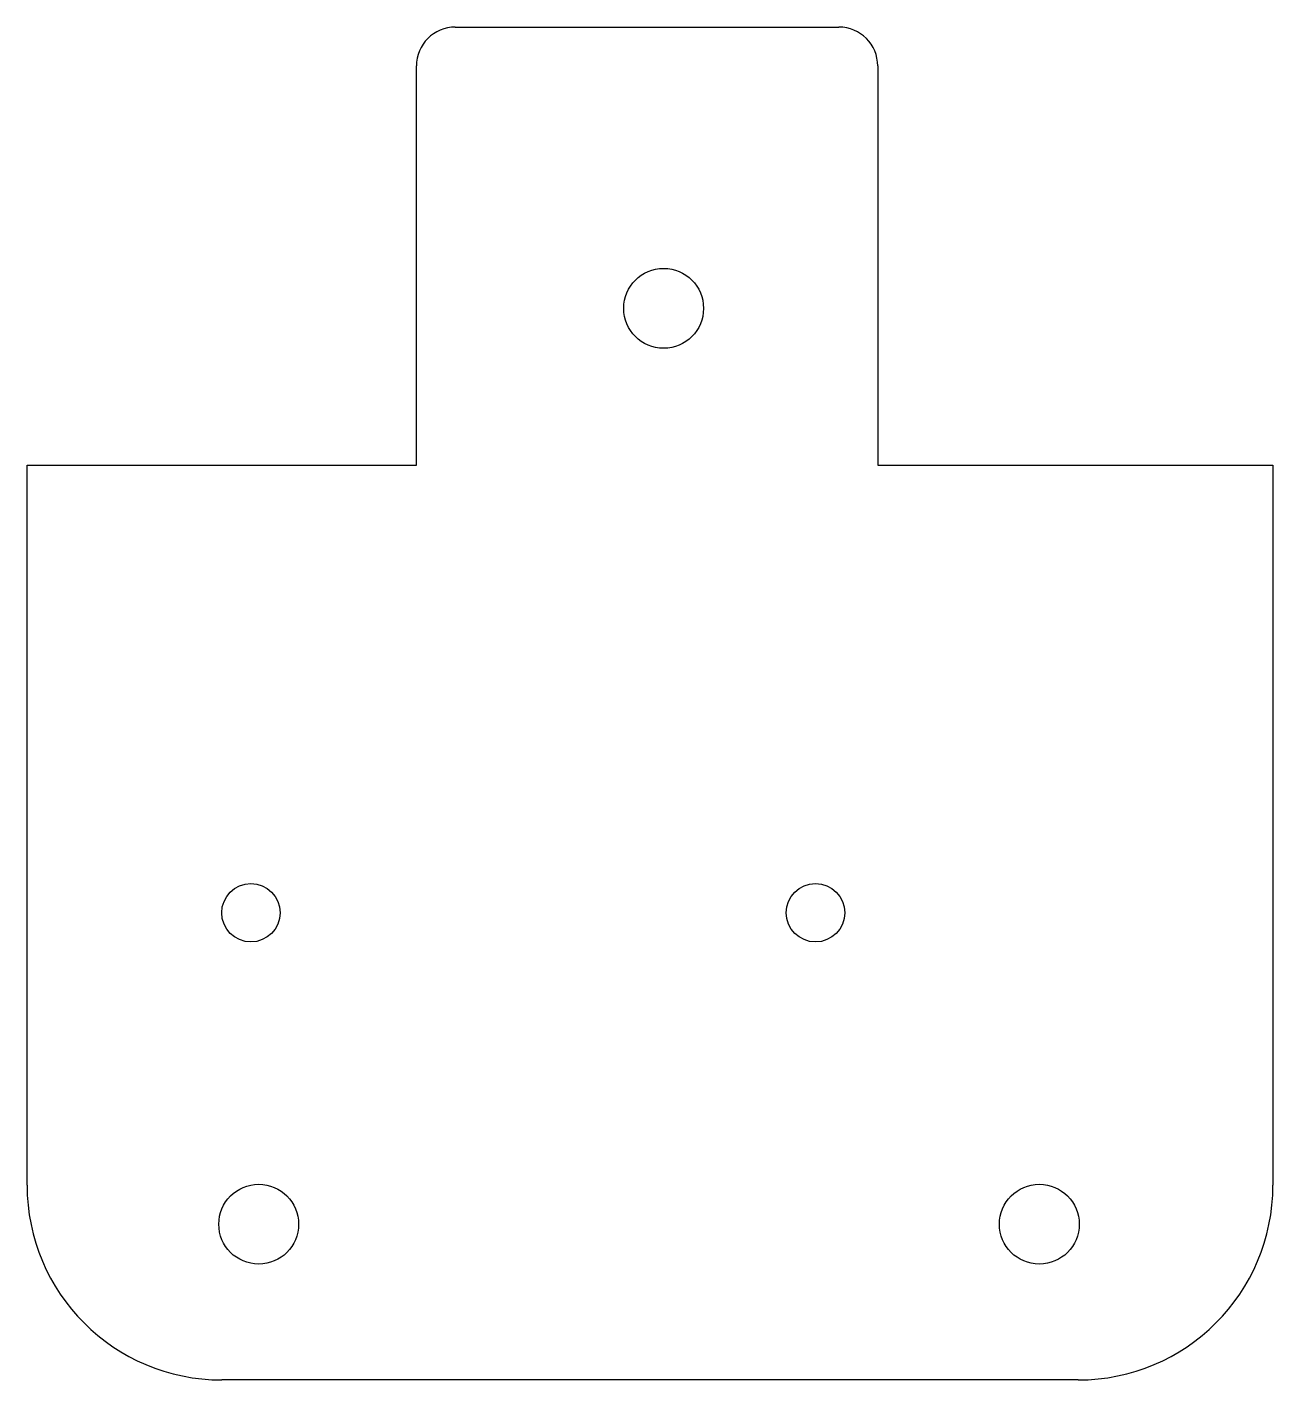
# Model space of a CAD drawing. Header units: millimetres. Extents: x -32 to 32, y -23.5 to 46.
import ezdxf

# ---------------------------------------------------------------- set-up
doc = ezdxf.new("R2010")
doc.units = ezdxf.units.MM

msp = doc.modelspace()

# ---------------------------------------------------------------- linework, layer by layer
at = {"color": 7, "linetype": 'Continuous', "lineweight": 25}
for p, q in [((-10, 46), (9.7, 46)), ((-12, 23.5), (-12, 44)), ((11.7, 44), (11.7, 23.5)), ((-32, 23.5), (-12, 23.5)), ((-32, -13.5), (-32, 23.5)), ((11.7, 23.5), (32, 23.5)), ((32, 23.5), (32, -13.5)), ((22, -23.5), (-22, -23.5))]:
    msp.add_line(p, q, dxfattribs=at)
for centre, radius in [((0.7, 31.55), 2.05), ((-20.5, 0.5), 1.5), ((8.5, 0.5), 1.5), ((-20.1, -15.5), 2.05), ((20, -15.5), 2.05)]:
    msp.add_circle(centre, radius, dxfattribs=at)
for centre, radius, start, end in [((-10, 44), 2, 90, 180), ((9.7, 44), 2, 0, 90), ((-22, -13.5), 10, 180, 270), ((22, -13.5), 10, 270, 0)]:
    msp.add_arc(centre, radius, start, end, dxfattribs=at)

doc.saveas('drawing.dxf')
